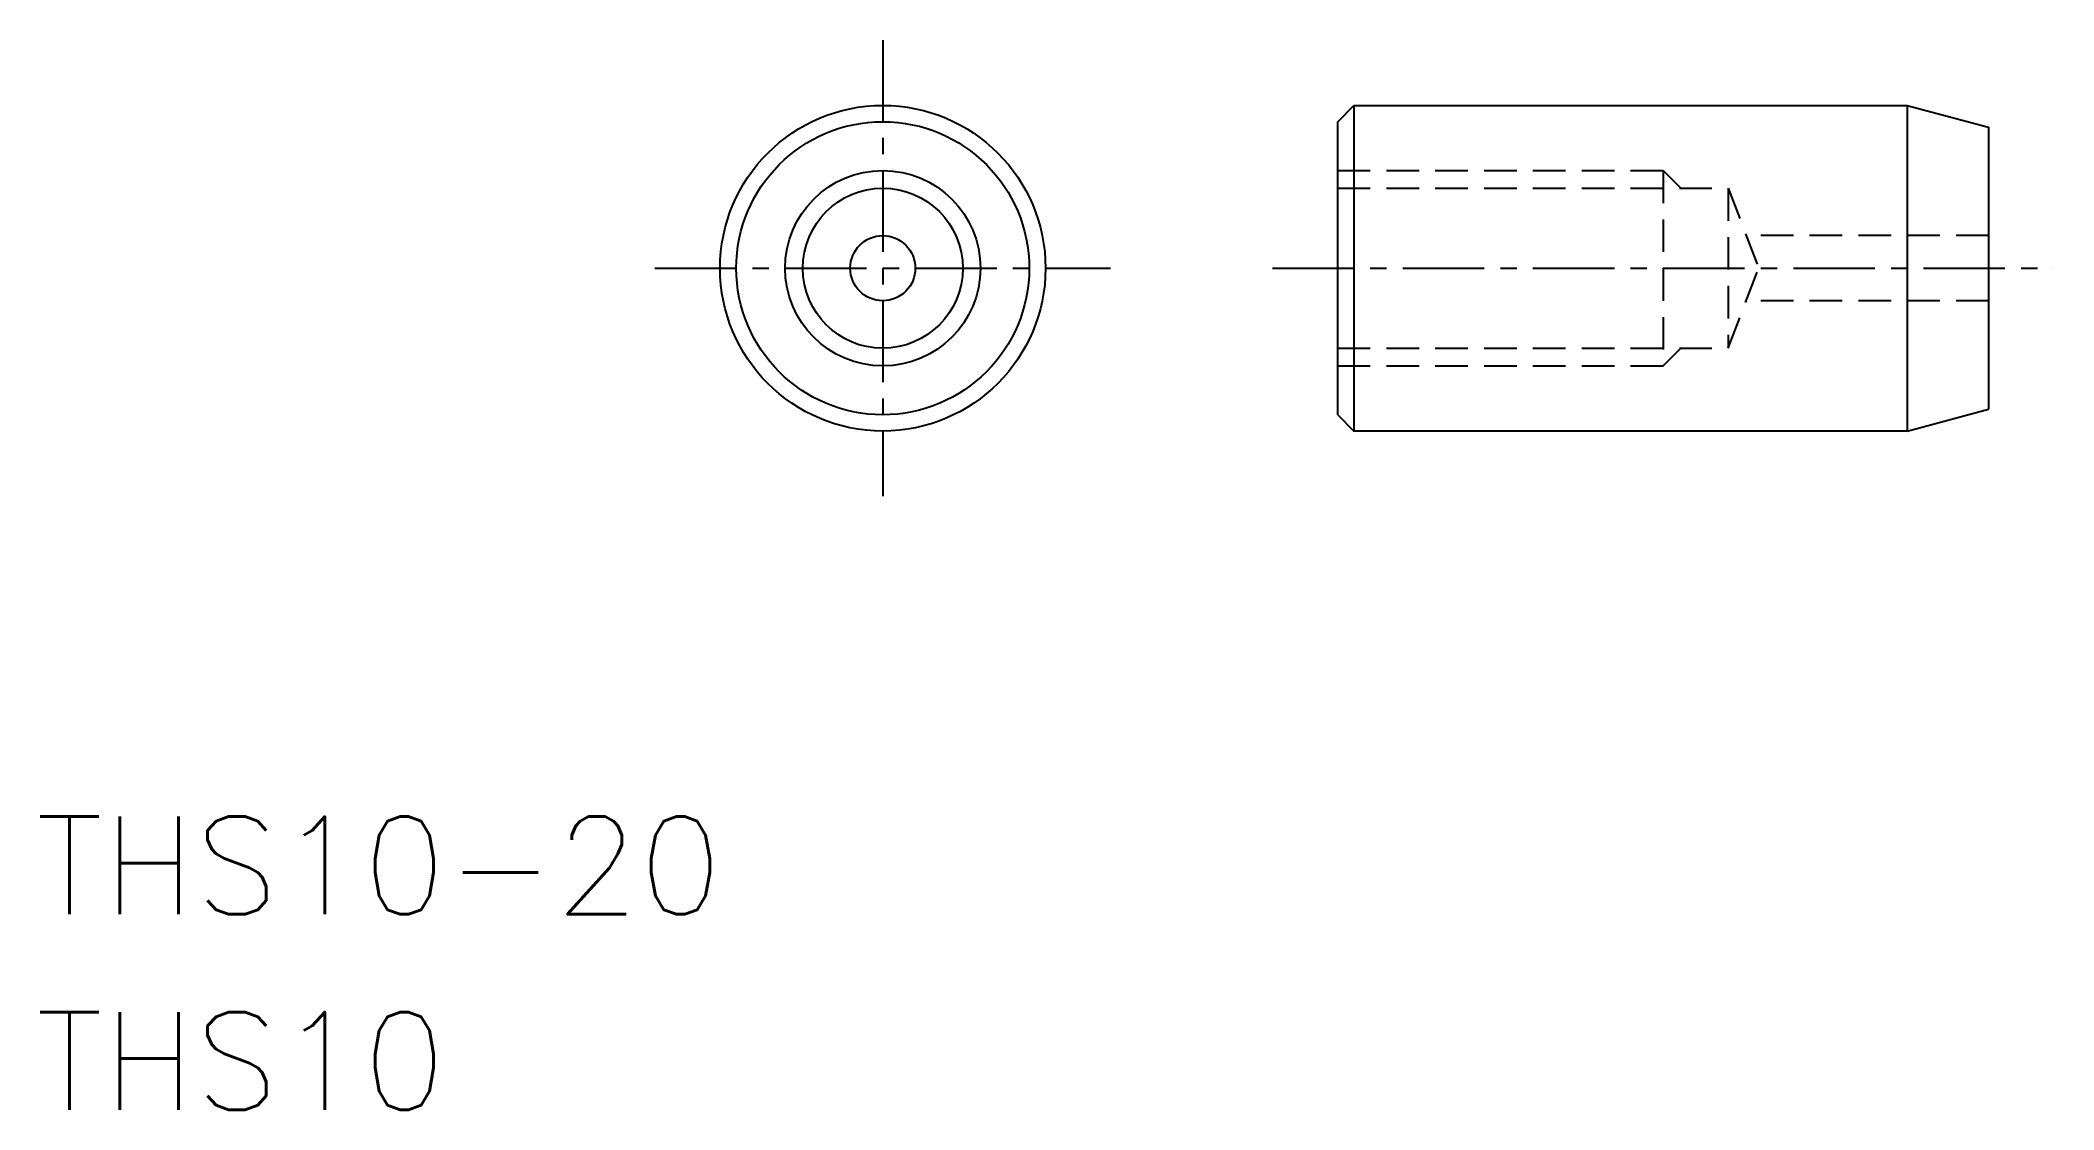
# Model space of a CAD drawing. Extents: x 10.1 to 71.9, y 10.2 to 43.
import ezdxf

# ---------------------------------------------------------------- set-up
doc = ezdxf.new("R2010")
doc.units = 0
doc.header["$LTSCALE"] = 2
doc.linetypes.add('CENTER', pattern=[2, 1.25, -0.25, 0.25, -0.25])
doc.linetypes.add('DASHED', pattern=[0.75, 0.5, -0.25])
doc.layers.get('0').update_dxf_attribs({"linetype": 'CONTINUOUS'})
doc.layers.add('CENTER', color=1, linetype='CENTER')
doc.styles.get("Standard").update_dxf_attribs({"font": 'romans.shx', "bigfont": 'bigfont.shx'})

msp = doc.modelspace()

# ---------------------------------------------------------------- linework, layer by layer
for p, q in [((49.924, 40.507), (50.424, 41.007)), ((50.424, 41.007), (67.424, 41.007)), ((50.424, 41.007), (50.424, 31.007)), ((67.424, 41.007), (69.924, 40.337)), ((67.424, 41.007), (67.424, 31.007)), ((49.924, 31.507), (49.924, 40.507)), ((69.924, 40.337), (69.924, 31.677)), ((67.424, 31.007), (69.924, 31.677)), ((49.924, 31.507), (50.424, 31.007)), ((67.424, 31.007), (50.424, 31.007))]:
    msp.add_line(p, q)
at = {"color": 3, "linetype": 'DASHED'}
for p, q in [((49.924, 39.007), (59.924, 39.007)), ((59.924, 39.007), (59.924, 33.007)), ((59.924, 39.007), (60.465, 38.465)), ((49.924, 38.465), (61.924, 38.465)), ((61.924, 38.465), (61.924, 33.548)), ((61.924, 38.465), (62.86, 36.007)), ((69.924, 37.007), (62.479, 37.007)), ((61.924, 33.548), (62.86, 36.007)), ((69.924, 35.007), (62.479, 35.007)), ((49.924, 33.548), (61.924, 33.548)), ((59.924, 33.007), (60.465, 33.548)), ((49.924, 33.007), (59.924, 33.007))]:
    msp.add_line(p, q, dxfattribs=at)
for radius in [5, 4.5, 2.458, 1]:
    msp.add_circle((35.947, 36.007), radius)
at = {"color": 3, "linetype": 'CONTINUOUS'}
msp.add_circle((35.947, 36.007), 3, dxfattribs=at)
at = {"layer": 'CENTER', "color": 1, "linetype": 'CENTER'}
for p, q in [((35.947, 43.007), (35.947, 29.007)), ((28.947, 36.007), (42.947, 36.007)), ((47.924, 36.007), (71.924, 36.007))]:
    msp.add_line(p, q, dxfattribs=at)

# ---------------------------------------------------------------- texts
at = {"color": 7, "linetype": 'CONTINUOUS'}
for s, p in [('THS10-20', (9.933, 16.166)), ('THS10', (9.933, 10.166))]:
    msp.add_text(s, height=3, dxfattribs=at).set_placement(p)

doc.saveas('drawing.dxf')
